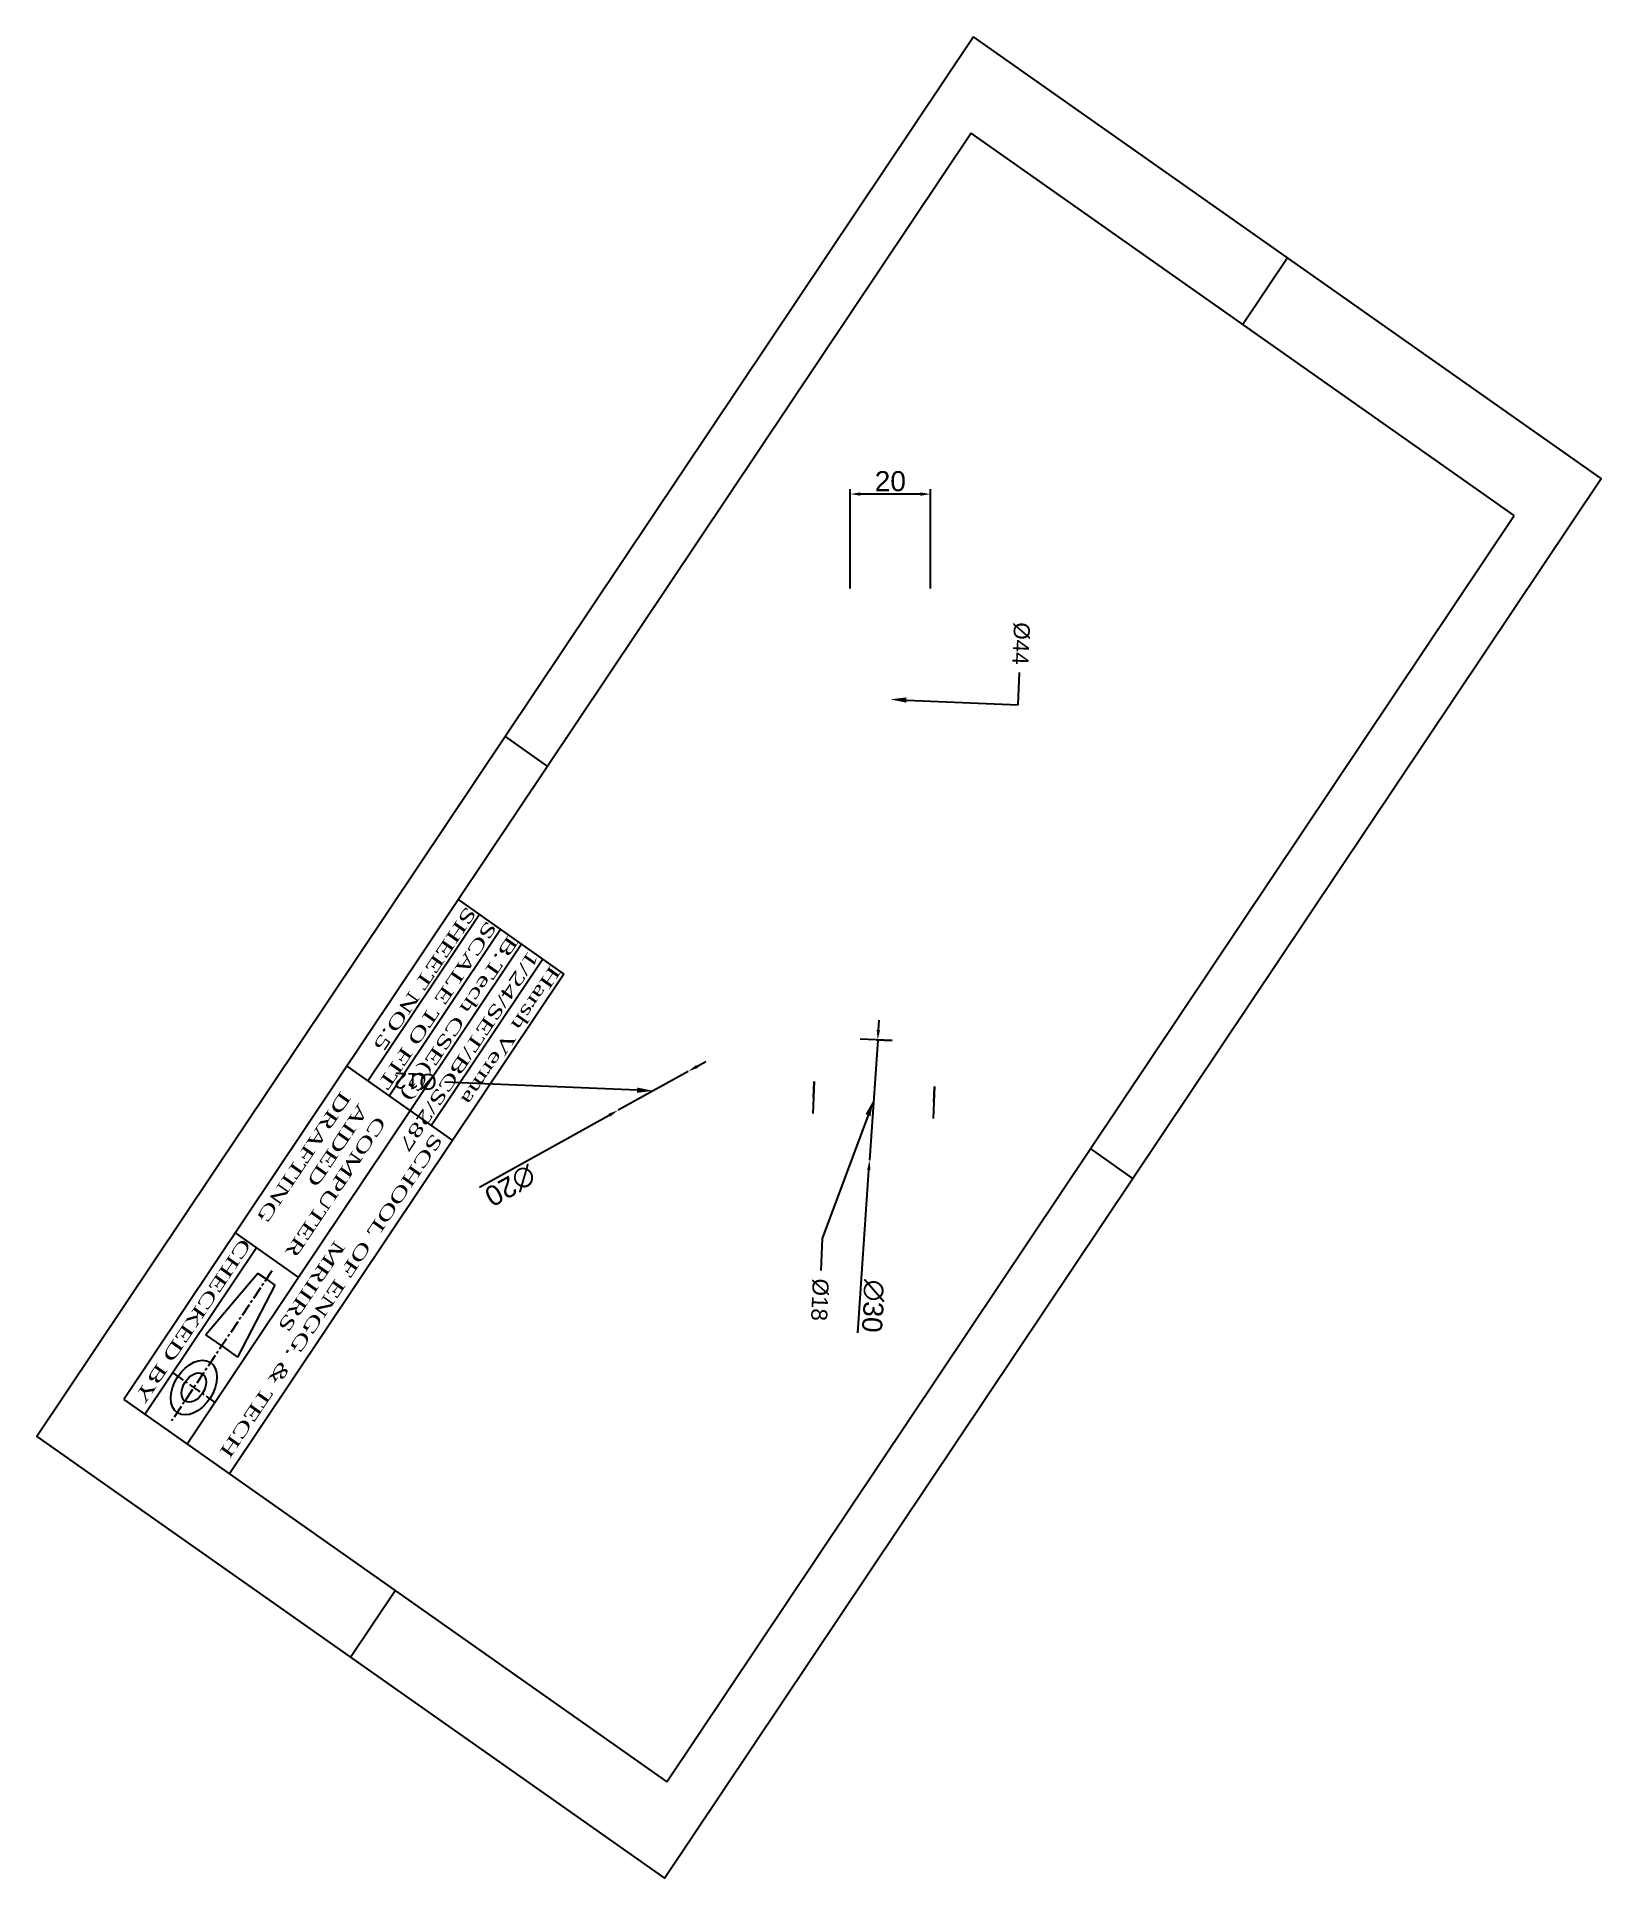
# Model space of a CAD drawing. Header units: millimetres. Extents: x -328 to 62, y 637 to 1096.
import ezdxf
from ezdxf import colors
from ezdxf.entities.mleader import LeaderData, LeaderLine
from ezdxf.math import Vec2, Vec3

# ---------------------------------------------------------------- set-up
doc = ezdxf.new("R2010")
doc.units = ezdxf.units.MM
doc.linetypes.add('CENTER', pattern=[50.800000000000004, 31.75, -6.35, 6.35, -6.35])
doc.styles.get("Standard").update_dxf_attribs({"font": 'arial.ttf'})
doc.dimstyles.new('ISO-25', dxfattribs={"dimtxt": 5, "dimasz": 2.5, "dimexe": 1.25, "dimexo": 0.625, "dimtad": 1, "dimdec": 0, "dimtxsty": 'Standard', "dimcen": 2.5, "dimadec": 0, "dimazin": 0, "dimtfac": 1, "dimtdec": 0, "dimtmove": 0, "dimatfit": 3, "dimfxl": 1, "dimarcsym": 0})

# ---------------------------------------------------------------- blocks, each defined once
blk = doc.blocks.new('*D14')
at = {"color": 0, "lineweight": -2, "transparency": 16777216}
for p, q in [((-118.4320510866069, 848.7256045787275), (-118.262248186246, 851.2198313076015)), ((-118.6018539869678, 846.2313778498536), (-120.6394887912986, 816.3006571033668)), ((-123.5736571394264, 773.2007977643244), (-120.8092916916595, 813.806430374493))]:
    blk.add_line(p, q, dxfattribs=at)
at = {"color": 0, "transparency": 16777216}
for points in [[(-118.0163466317946, 848.6973040953341), (-118.8477555414192, 848.753905062121), (-118.6018539869678, 846.2313778498536)], [(-120.3935872368472, 813.7781298910995), (-121.2249961464718, 813.8347308578865), (-120.6394887912986, 816.3006571033668)]]:
    blk.add_solid(points, dxfattribs=at)
at = {"layer": 'Defpoints', "color": 0, "transparency": 16777216}
for p in [(-118.6018539869677, 846.2313778498537), (-120.6394887912985, 816.3006571033669)]:
    blk.add_point(p, dxfattribs=at)
at = {"color": 0, "transparency": 16777216, "insert": (-119.7937638472449, 779.877113714546), "char_height": 5, "attachment_point": 5, "rotation": 266.1054057825184}
blk.add_mtext('∅30', dxfattribs=at)
blk = doc.blocks.new('*D15')
at = {"color": 0, "lineweight": -2, "transparency": 16777216}
for p, q in [((-163.6439829938263, 839.6322720000012), (-161.4582569478234, 840.8457799941341)), ((-165.8297090398293, 838.4187640058684), (-183.3155174078528, 828.7107000528056)), ((-217.8865167365326, 809.5169936286942), (-185.5012434538557, 827.4971920586727))]:
    blk.add_line(p, q, dxfattribs=at)
at = {"color": 0, "transparency": 16777216}
for points in [[(-163.4417316614709, 839.2679843256674), (-163.8462343261818, 839.996559674335), (-165.8297090398293, 838.4187640058684)], [(-185.2989921215003, 827.1329043843389), (-185.7034947862113, 827.8614797330065), (-183.3155174078528, 828.7107000528056)]]:
    blk.add_solid(points, dxfattribs=at)
at = {"layer": 'Defpoints', "color": 0, "transparency": 16777216}
for p in [(-165.8297090398292, 838.4187640058685, 2.999999999999995), (-183.3155174078527, 828.7107000528059, 2.999999999999995)]:
    blk.add_point(p, dxfattribs=at)
at = {"color": 0, "transparency": 16777216, "insert": (-210.2280736886495, 809.9742004197593), "char_height": 5, "attachment_point": 5, "rotation": 209.03889219739946}
blk.add_mtext('∅20', dxfattribs=at)
blk = doc.blocks.new('*D27')
at = {"color": 0, "lineweight": -2, "transparency": 16777216}
for p, q in [((-125.4411903841716, 958.8036389942616), (-125.441190384173, 983.6228599407749)), ((-105.4411903841716, 958.8036389942616), (-105.441190384173, 983.622859940776)), ((-107.9411903841729, 982.3728599407759), (-122.9411903841729, 982.3728599407751))]:
    blk.add_line(p, q, dxfattribs=at)
at = {"color": 0, "transparency": 16777216}
for points in [[(-122.9411903841729, 982.7895266074418), (-122.9411903841729, 981.9561932741085), (-125.4411903841729, 982.3728599407749)], [(-107.9411903841729, 982.7895266074426), (-107.9411903841729, 981.9561932741093), (-105.4411903841729, 982.372859940776)]]:
    blk.add_solid(points, dxfattribs=at)
at = {"layer": 'Defpoints', "color": 0, "transparency": 16777216}
for p in [(-125.4411903841734, 982.3728599407751), (-125.441190384172, 958.1786389942619), (-105.441190384172, 958.1786389942619)]:
    blk.add_point(p, dxfattribs=at)
at = {"color": 0, "transparency": 16777216, "insert": (-115.4411903841731, 985.5507248793839), "char_height": 5, "attachment_point": 5}
blk.add_mtext('20', dxfattribs=at)

msp = doc.modelspace()

# ---------------------------------------------------------------- linework, layer by layer
at = {"extrusion": (-0.6430262330014985, 0.4146921274228125, 0.6438537901771214)}
for p, q in [((-95.26420274957266, 1072.351222001119, -46.37215364883892), (-306.5448035158108, 756.5946998544221, -54.00932993852528)), ((40.08955215904732, 977.0280822229515, 150.2031755635755), (-95.26420274957266, 1072.351222001119, -46.37215364883892)), ((-16.46729367598698, 1041.308416435546, 52.31746760419389), (-27.5873252952627, 1024.689652112035, 51.91551095736826)), ((-171.1910486071909, 661.2715600762544, 142.5659992738892), (40.08955215904732, 977.0280822229515, 150.2031755635755)), ((-211.4378692734404, 921.8911041011689, -65.48843278297505), (-200.9045031326917, 914.4729609277706, -50.1907417936821)), ((-217.8778833008688, 877.5263606940507, -43.34580959268682), (-245.677962349058, 835.9794498852748, -44.35070120975081)), ((-223.1445663712431, 881.2354322807498, -50.9946550873333), (-196.8111510193715, 862.6900743472543, -12.75042761410091)), ((-212.6112002304945, 873.8172891073516, -35.69696409804034), (-240.4112792786837, 832.2703782985757, -36.70185571510434)), ((-207.3445171601202, 870.1082175206525, -28.04811860339386), (-235.1445962083094, 828.5613067118766, -29.05301022045786)), ((-202.0778340897459, 866.3991459339534, -20.39927310874739), (-229.8779131379351, 824.8522351251775, -21.40416472581138)), ((-196.8111510193716, 862.6900743472543, -12.75042761410091), (-224.6112300675608, 821.1431635384783, -13.7553192311649)), ((-250.9446454194324, 839.6885214719739, -51.99954670439725), (-224.6112300675607, 821.1431635384783, -13.75531923116486)), ((-235.1445962083094, 828.5613067118766, -29.05301022045786), (-262.9446752564986, 787.0143959031006, -30.05790183752185)), ((-224.6112300675608, 821.1431635384783, -13.7553192311649), (-280.2113881639393, 738.0493419209264, -15.76510246529289)), ((-55.01738208332316, 811.7316779762048, 161.6822784080253), (-65.55074822407178, 819.149821149603, 146.3845874187324)), ((-273.4780413972472, 794.432539076499, -45.3555928268148), (-301.2781204454366, 752.885628267723, -46.3604844438788)), ((-278.7447244676216, 798.141610663198, -53.00443832146119), (-262.9446752564986, 787.0143959031006, -30.05790183752185)), ((-262.9446752564986, 787.0143959031006, -30.05790183752185), (-290.7447543046879, 745.4674850943247, -31.06279345458584)), ((-273.0980394598413, 788.0524050436018, -40.86677469173297), (-286.0614101537479, 772.7318157754362, -43.94582726168483)), ((-270.9913662316916, 786.5687764089221, -37.80723649387438), (-273.0980394598413, 788.0524050436018, -40.86677469173297)), ((-270.9913662316916, 786.5687764089221, -37.80723649387438), (-268.8846930035418, 785.0851477742424, -34.74769829601578)), ((-268.8846930035418, 785.0851477742424, -34.74769829601578), (-278.1613855481864, 767.1682083953874, -32.47255901971511)), ((-282.1113978509676, 769.9500120854118, -38.20919314070032), (-286.0614101537481, 772.7318157754361, -43.94582726168488)), ((-282.1113978509671, 769.9500120854116, -38.20919314069963), (-278.1613855481864, 767.1682083953874, -32.47255901971507)), ((-306.5448035158108, 756.5946998544221, -54.00932993852528), (-171.1910486071909, 661.2715600762544, 142.5659992738892)), ((-249.9879576807766, 692.3143656418279, 43.87637802085635), (-238.8679260615009, 708.9331299653383, 44.2783346676819))]:
    msp.add_line(p, q, dxfattribs=at)
for p, q in [((-114.9972443776834, 846.0857314640594, 14), (-122.9902540990954, 846.4200899444562, 14)), ((-118.9937492383894, 846.2529107042578, 14), (-114.9972443776834, 846.0857314640594, 14)), ((-134.4403853765823, 835.8894444880601, 14), (-134.7747438569789, 827.8964347666481, 14)), ((-134.6075646167806, 831.8929396273542, 14), (-134.4403853765823, 835.8894444880601, 14)), ((-104.4665989212873, 834.6356001865724, 14), (-104.8009574016839, 826.6425904651605, 14)), ((-104.6337781614856, 830.6390953258665, 14), (-104.4665989212873, 834.6356001865724, 14))]:
    msp.add_line(p, q)
at = {"linetype": 'CENTER', "ltscale": 0.1, "extrusion": (-0.6430262330014985, 0.4146921274228125, 0.6438537901771214)}
for p, q in [((-269.6013622792824, 788.646121949361, -37.75699191302153), (-294.6214334226527, 751.2539022214626, -38.66139436837912)), ((-294.3281006833892, 763.2723559699169, -46.1092615396128), (-283.7947345426405, 755.8542127965186, -30.81157055031984))]:
    msp.add_line(p, q, dxfattribs=at)
at = {"extrusion": (-0.6430262330014985, 0.4146921274228125, 0.6438537901771214), "elevation": 476.0961041445648}
msp.add_lwpolyline([(-870.0850354794406, -480.6964232443576), (-450.2299464103554, -491.7283851184073), (-442.4287733708489, -194.8308578481255), (-862.2838624399342, -183.7988959740759)], close=True, dxfattribs=at)
at = {"extrusion": (-0.6430262330014985, 0.4146921274228125, 0.6438537901771214)}
for radius in [7.499999999999998, 3.999999999999999]:
    msp.add_circle((-481.6680700288871, -450.8885224430024, 476.0961041445648), radius, dxfattribs=at)

# ---------------------------------------------------------------- texts
at = {"extrusion": (-0.6430262330014985, 0.4146921274228125, 0.6438537901771214), "char_height": 4.999999999999999}
for s, insert, width, attachment_point, text_direction in [('{\\fTimes New Roman|b0|i0|c0|p18;SHEET NO.5}', (-218.4749917264256, 877.9468754403941, -44.21299488361974), 49.99999999999999, 1, (-0.5560015809637849, -0.8309382161755191, -0.02009783234127987)), ('{\\fTimes New Roman|b0|i0|c0|p18;SCALE TO FIT}', (-213.3672884401442, 874.3497656695399, -36.79503698730616), 49.99999999999999, 1, (-0.5560015809637848, -0.8309382161755191, -0.02009783234127987)), ('{\\fTimes New Roman|b0|i0|c0|p18;B.Tech CSE(G)}', (-208.0771120259525, 870.6241488506967, -29.11207192354762), 49.99999999999999, 1, (-0.5560015809637848, -0.8309382161755191, -0.02009783234127987)), ('{\\fTimes New Roman|b0|i0|c0|p18;1/24/SET/BCS/287}', (-202.842804633554, 866.937877896896, -21.51024588219119), 49.99999999999999, 1, (-0.5560015809637848, -0.8309382161755191, -0.02009783234127987)), ('{\\fTimes New Roman|b0|i0|c0|p18;Harsh Verma}', (-197.5026484134987, 863.1770627045489, -13.75469475092203), 50.0000000000001, 1, (-0.5560015809637848, -0.8309382161755191, -0.02009783234127987)), ('{\\fTimes New Roman|b0|i0|c0|p18;COMPUTER AIDED DRAFTING}', (-240.9501987416482, 825.6749335127047, -32.99210093252518), 49.99999999999999, 1, (-0.5560015809637848, -0.8309382161755191, -0.02009783234127987)), ('{\\fTimes New Roman|b0|i0|c0|p18;SCHOOL OF ENGG. & TECH  MRIIRS}', (-257.5603994173412, 783.2225093849415, -22.23827543434316), 99.99999999999997, 5, (-0.5560015809637848, -0.8309382161755191, -0.02009783234127987)), ('{\\fTimes New Roman|b0|i0|c0|p18;CHECKED BY}', (-274.590504728747, 795.2159934972368, -46.9712321252881), 49.99999999999999, 1, (-0.5560015809637848, -0.8309382161755191, -0.02009783234127987))]:
    msp.add_mtext(s, dxfattribs=dict(at, insert=insert, width=width, attachment_point=attachment_point, text_direction=text_direction))

# ---------------------------------------------------------------- dimensions: what is measured, and where the dimension line sits
dim = msp.add_linear_dim(base=(-125.4411903841734, 982.3728599407751, 17), p1=(-105.4411903841719, 958.1786389942614, 17), p2=(-125.4411903841719, 958.1786389942614, 17), angle=3.277378368693462e-12, dimstyle='ISO-25')
dim.commit()
dim.dimension.update_dxf_attribs({"geometry": '*D27', "text_midpoint": (-115.4411903841733, 985.5507248793839, 17)})
for p1, p2, picture, middle in [((-118.6018539869677, 846.2313778498537, 101.9999999999998), (-120.6394887912985, 816.3006571033669, 102.0000000000002), '*D14', (-123.1038034795941, 780.1024558309526, 102.0000000000008)), ((-165.8297090398292, 838.4187640058685, 17), (-183.3155174078527, 828.7107000528059, 17), '*D15', (-211.8384964734964, 812.8748348143696, 14.00000000000001))]:
    dim = msp.add_diameter_dim_2p(p1=p1, p2=p2, dimstyle='ISO-25')
    dim.commit()
    dim.dimension.update_dxf_attribs({"geometry": picture, "text_midpoint": middle, "dimtype": 163})

# ---------------------------------------------------------------- leaders
ml = msp.add_multileader_mtext('Standard')
ml.set_content('%%C44', color=256)
ml.set_leader_properties()
ml.build(insert=Vec2(0, 0))
ctx = ml.context
ctx.base_point, ctx.plane_origin, ctx.plane_x_axis, ctx.plane_y_axis = Vec3(-82.61974108517367, 951.8898200476756, 39.83271413895336), Vec3(-115.4411903841719, 931.1786389942615, 40.00000000000002), Vec3(-0.04179360891927705, -0.9990975015436456, 0.007581336475035039), Vec3(0.9991262151764987, -0.04179481004963745, 5.857402236852939e-16)
ctx.text_align_type = 2
notes = []
notes.append((ctx, [(0, (1, 1, 0), (-83.54193730708417, 929.8442498021545, 40.00000000000004), (0.04179360891927705, 0.9990975015436456, -0.007581336475035039), 8, [(0, [(-115.4411903841719, 931.1786389942615, 40.00000000000002)], 0, [])])]))
ctx.mtext.insert, ctx.mtext.text_direction, ctx.mtext.rotation, ctx.mtext.alignment, ctx.mtext.flow_direction, ctx.mtext.extrusion = Vec3(-81.04532798713538, 939.7482710859052, 39.92418663524968), Vec3(-0.04179360891927705, -0.9990975015436456, 0.007581336475035039), -1.586334917248006, 3, 5, Vec3(0.0003168605178958921, 0.007574712018281319, 0.9999712612556685)
ml = msp.add_multileader_mtext('Standard')
ml.set_content('%%C12', color=256)
ml.set_leader_properties()
ml.build(insert=Vec2(0, 0))
ctx = ml.context
ctx.base_point, ctx.plane_origin, ctx.plane_x_axis, ctx.plane_y_axis = Vec3(-226.5148632309894, 835.7375470747437, 17), Vec3(-174.5726132238429, 833.5647320293375, 17), Vec3(-0.999126215176502, 0.0417948100495568), Vec3(-0.0417948100495568, -0.999126215176502)
notes.append((ctx, [(0, (1, 1, 0), (-218.5218535095773, 835.4031885943473, 17), (-0.9991262151765019, 0.0417948100495568), 8, [(0, [(-174.5726132238429, 833.5647320293375, 17)], 0, [])])]))
ctx.mtext.insert, ctx.mtext.text_direction, ctx.mtext.rotation, ctx.mtext.flow_direction = Vec3(-228.600069393028, 833.7424634640868, 17), Vec3(-0.999126215176502, 0.0417948100495568), -3.157130043927561, 5
ml = msp.add_multileader_mtext('Standard')
ml.set_content('%%C18', color=256)
ml.set_leader_properties()
ml.build(insert=Vec2(0, 0))
ctx = ml.context
ctx.base_point, ctx.plane_origin, ctx.plane_x_axis, ctx.plane_y_axis = Vec3(-132.7656389786836, 788.7441967164228, 101.9999999999999), Vec3(-119.620671389133, 831.2660174766106, 101.9999999999999), Vec3(-0.04179481004955871, -0.9991262151765018), Vec3(0.9991262151765018, -0.04179481004955871, 4.894973002857947e-15)
notes.append((ctx, [(0, (1, 1, 0), (-132.4312804982871, 796.7372064378349, 101.9999999999999), (-0.04179481004955871, -0.9991262151765018), 8, [(0, [(-119.620671389133, 831.2660174766106, 101.9999999999999)], 0, [])])]))
ctx.mtext.insert, ctx.mtext.text_direction, ctx.mtext.rotation, ctx.mtext.flow_direction = Vec3(-130.7705553680267, 786.6589905543842, 101.9999999999999), Vec3(-0.04179481004955871, -0.9991262151765018), -1.586333717132667, 5
for ctx, leaders in notes:
    for number, flags, end, landing, length, lines in leaders:
        leader = LeaderData()
        leader.index, (leader.has_last_leader_line, leader.has_dogleg_vector, leader.attachment_direction) = number, flags
        leader.last_leader_point, leader.dogleg_vector, leader.dogleg_length = Vec3(end), Vec3(landing), length
        for number, points, colour, breaks in lines:
            line = LeaderLine()
            line.index, line.vertices, line.color, line.breaks = number, Vec3.list(points), colors.encode_raw_color(colour), breaks
            leader.lines.append(line)
        ctx.leaders.append(leader)

doc.saveas('drawing.dxf')
